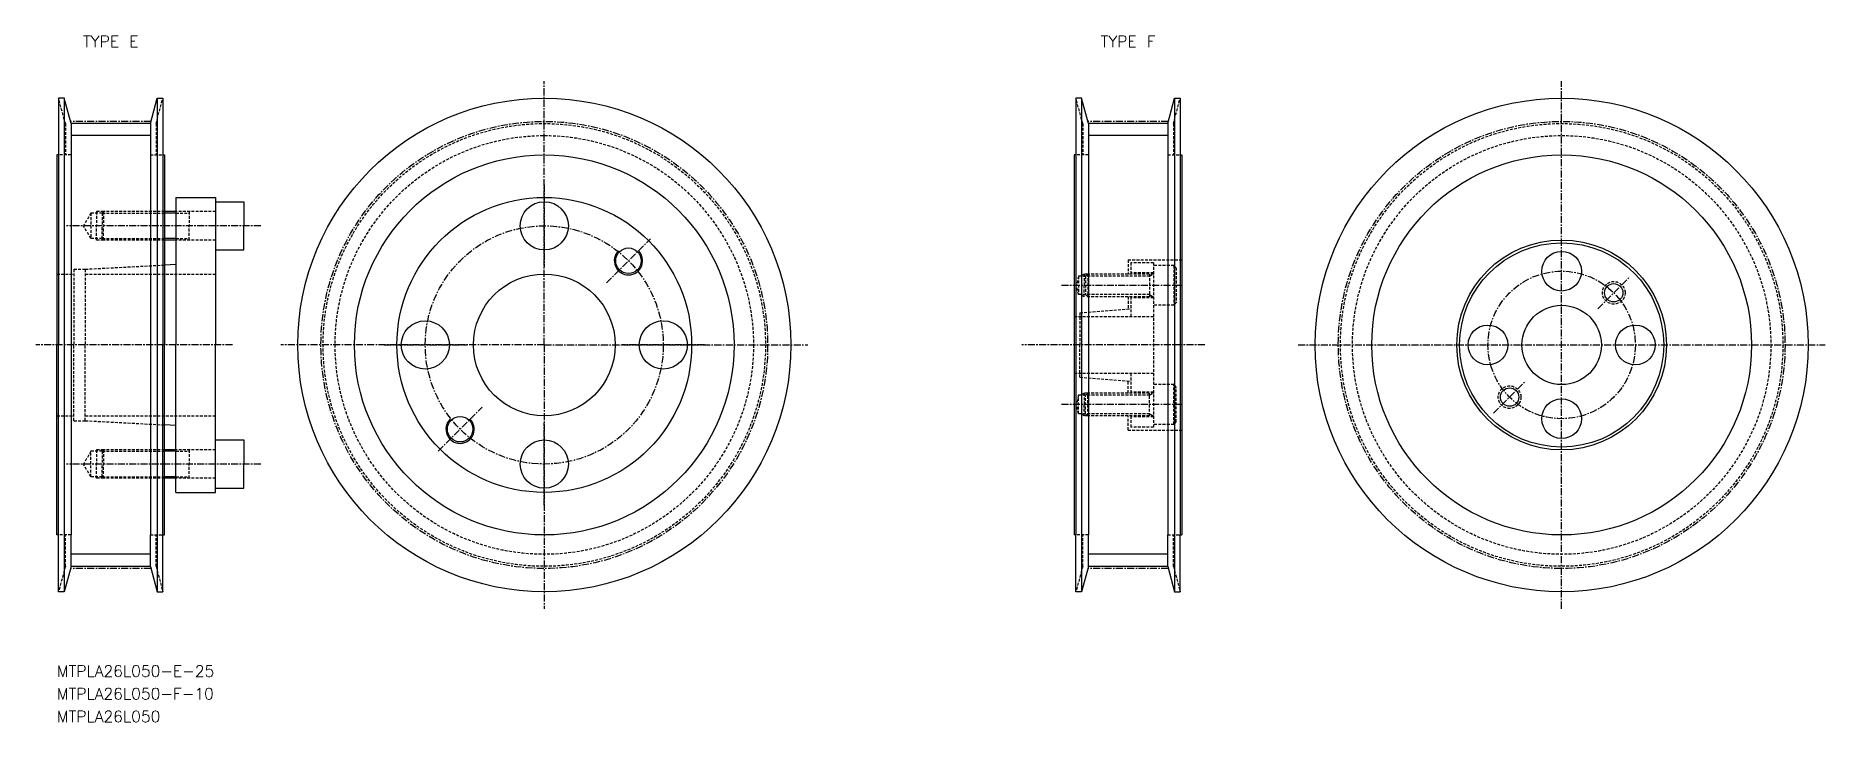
# Model space of a CAD drawing. Extents: x 334 to 649, y 1627 to 1748.
import ezdxf
from ezdxf.enums import TextEntityAlignment as Align

# ---------------------------------------------------------------- set-up
doc = ezdxf.new("R2010")
doc.units = 0
doc.linetypes.add('CENTER', pattern=[2, 1.25, -0.25, 0.25, -0.25])
doc.linetypes.add('DASHED', pattern=[0.75, 0.5, -0.25])
doc.layers.get('0').update_dxf_attribs({"linetype": 'CONTINUOUS'})
doc.layers.add('CENTER', color=1, linetype='CENTER')
doc.styles.add('MISUMI', font='txt.shx')

msp = doc.modelspace()

# ---------------------------------------------------------------- linework, layer by layer
at = {"color": 3, "linetype": 'DASHED'}
for p, q in [((338.8, 1732.41), (337.6, 1736.88)), ((354.8, 1732.41), (356, 1736.88)), ((518.3, 1732.41), (517.1, 1736.88)), ((534.3, 1732.41), (535.5, 1736.88)), ((338.8, 1732.41), (338.8, 1726.88)), ((354.8, 1732.41), (354.8, 1726.88)), ((518.3, 1732.41), (518.3, 1726.88)), ((534.3, 1732.41), (534.3, 1726.88)), ((339.8, 1726.88), (337.6, 1726.88)), ((353.8, 1726.88), (356, 1726.88)), ((519.3, 1726.88), (517.1, 1726.88)), ((533.3, 1726.88), (535.5, 1726.88)), ((343.3, 1716.63), (342, 1714.38)), ((343.3, 1712.13), (342, 1714.38)), ((343.3, 1716.63), (343.3, 1712.13)), ((345.3, 1716.63), (343.3, 1716.63)), ((344.3, 1716.88), (344.3, 1714.38)), ((345.55, 1716.88), (344.3, 1716.88)), ((344.3, 1711.88), (344.3, 1714.38)), ((345.55, 1716.88), (345.3, 1716.63)), ((345.3, 1716.63), (356.3, 1716.63)), ((345.3, 1716.63), (345.3, 1714.38)), ((345.3, 1712.13), (345.3, 1714.38)), ((356.3, 1716.88), (345.55, 1716.88)), ((345.55, 1716.88), (345.55, 1714.38)), ((345.55, 1711.88), (345.55, 1714.38)), ((365.3, 1716.88), (358.3, 1716.88)), ((358.3, 1716.63), (360.63, 1716.63)), ((360.63, 1716.88), (360.63, 1714.38)), ((360.63, 1711.88), (360.63, 1714.38)), ((345.3, 1712.13), (343.3, 1712.13)), ((345.55, 1711.88), (344.3, 1711.88)), ((345.3, 1712.13), (356.3, 1712.13)), ((345.55, 1711.88), (345.3, 1712.13)), ((356.3, 1711.88), (345.55, 1711.88)), ((358.3, 1712.13), (360.63, 1712.13)), ((365.3, 1711.88), (358.3, 1711.88)), ((526.3, 1708.38), (535.8, 1708.38)), ((526.3, 1708.38), (526.3, 1705.88)), ((337.3, 1705.88), (340.3, 1705.88)), ((340.3, 1706.73), (340.3, 1693.38)), ((340.3, 1706.73), (342.3, 1706.73)), ((342.3, 1706.73), (356.3, 1707.47)), ((342.3, 1706.73), (342.3, 1693.38)), ((342.3, 1705.88), (365.3, 1705.88)), ((517.56, 1705.5), (517.21, 1703.88)), ((517.56, 1705.5), (517.56, 1702.25)), ((518.8, 1705.5), (517.56, 1705.5)), ((518.56, 1705.88), (517.9, 1705.5)), ((518.56, 1705.88), (518.56, 1703.88)), ((519.18, 1705.88), (518.56, 1705.88)), ((518.8, 1705.5), (519.18, 1705.88)), ((530.1, 1705.5), (518.8, 1705.5)), ((518.8, 1705.5), (518.8, 1702.25)), ((530.8, 1705.88), (519.18, 1705.88)), ((519.18, 1705.88), (519.18, 1701.88)), ((530.8, 1707.88), (526.8, 1707.88)), ((526.8, 1707.88), (526.8, 1705.88)), ((530.8, 1706.08), (526.8, 1706.08)), ((530.1, 1705.88), (530.1, 1701.88)), ((530.1, 1705.5), (530.76, 1705.88)), ((530.8, 1707.88), (530.8, 1678.88)), ((534.4, 1707.38), (530.8, 1707.38)), ((534.4, 1707.38), (534.4, 1700.38)), ((534.4, 1707.38), (534.8, 1706.98)), ((534.8, 1706.98), (534.8, 1700.78)), ((517.56, 1702.25), (517.21, 1703.88)), ((518.8, 1702.25), (517.56, 1702.25)), ((518.56, 1701.88), (517.9, 1702.25)), ((518.56, 1701.88), (518.56, 1703.88)), ((530.1, 1702.25), (518.8, 1702.25)), ((519.18, 1701.88), (518.8, 1702.25)), ((519.18, 1701.88), (519.27, 1701.88)), ((530.8, 1701.88), (519.18, 1701.88)), ((526.3, 1701.88), (526.3, 1699.71)), ((526.8, 1701.88), (526.8, 1698.38)), ((530.1, 1702.25), (530.76, 1701.88)), ((517.8, 1699.06), (526.8, 1699.75)), ((517.8, 1699.06), (517.8, 1693.38)), ((530.8, 1701.68), (526.8, 1701.68)), ((534.4, 1700.38), (530.8, 1700.38)), ((534.4, 1700.38), (534.8, 1700.78)), ((516.8, 1698.38), (530.8, 1698.38)), ((340.3, 1680.03), (340.3, 1693.38)), ((342.3, 1680.03), (342.3, 1693.38)), ((517.8, 1687.69), (517.8, 1693.38)), ((516.8, 1688.38), (530.8, 1688.38)), ((517.8, 1687.69), (526.8, 1687)), ((526.3, 1684.88), (526.3, 1687.04)), ((526.8, 1688.38), (526.8, 1684.88)), ((534.4, 1686.38), (530.8, 1686.38)), ((534.4, 1679.38), (534.4, 1686.38)), ((534.4, 1686.38), (534.8, 1685.98)), ((534.8, 1679.78), (534.8, 1685.98)), ((517.56, 1684.5), (517.21, 1682.88)), ((517.56, 1681.25), (517.21, 1682.88)), ((517.56, 1681.25), (517.56, 1684.5)), ((518.8, 1684.5), (517.56, 1684.5)), ((518.56, 1684.88), (517.9, 1684.5)), ((519.18, 1684.88), (518.51, 1684.88)), ((518.56, 1684.88), (518.56, 1682.88)), ((518.56, 1680.88), (518.56, 1682.88)), ((519.18, 1684.88), (518.8, 1684.5)), ((530.1, 1684.5), (518.8, 1684.5)), ((518.8, 1681.25), (518.8, 1684.5)), ((530.8, 1684.88), (519.18, 1684.88)), ((519.18, 1680.88), (519.18, 1684.88)), ((530.8, 1685.08), (526.8, 1685.08)), ((530.1, 1680.88), (530.1, 1684.88)), ((530.1, 1684.5), (530.76, 1684.88)), ((337.3, 1680.88), (340.3, 1680.88)), ((340.3, 1680.03), (342.3, 1680.03)), ((342.3, 1680.88), (365.3, 1680.88)), ((342.3, 1680.03), (356.3, 1679.28)), ((518.8, 1681.25), (517.56, 1681.25)), ((518.56, 1680.88), (517.9, 1681.25)), ((519.18, 1680.88), (518.56, 1680.88)), ((530.1, 1681.25), (518.8, 1681.25)), ((518.8, 1681.25), (519.18, 1680.88)), ((530.8, 1680.88), (519.18, 1680.88)), ((526.3, 1678.38), (526.3, 1680.88)), ((526.8, 1680.88), (526.8, 1678.88)), ((530.8, 1680.68), (526.8, 1680.68)), ((530.1, 1681.25), (530.76, 1680.88)), ((534.4, 1679.38), (534.8, 1679.78)), ((526.3, 1678.38), (535.8, 1678.38)), ((530.8, 1678.88), (526.8, 1678.88)), ((534.4, 1679.38), (530.8, 1679.38)), ((343.3, 1674.63), (342, 1672.38)), ((345.3, 1674.63), (343.3, 1674.63)), ((343.3, 1670.13), (343.3, 1674.63)), ((345.55, 1674.88), (344.3, 1674.88)), ((344.3, 1674.88), (344.3, 1672.38)), ((345.55, 1674.88), (345.3, 1674.63)), ((345.3, 1674.63), (356.3, 1674.63)), ((345.3, 1674.63), (345.3, 1672.38)), ((356.3, 1674.88), (345.55, 1674.88)), ((345.55, 1674.88), (345.55, 1672.38)), ((365.3, 1674.88), (358.3, 1674.88)), ((358.3, 1674.63), (360.63, 1674.63)), ((360.63, 1674.88), (360.63, 1672.38)), ((343.3, 1670.13), (342, 1672.38)), ((344.3, 1669.88), (344.3, 1672.38)), ((345.3, 1670.13), (345.3, 1672.38)), ((345.55, 1669.88), (345.55, 1672.38)), ((360.63, 1669.88), (360.63, 1672.38)), ((345.3, 1670.13), (343.3, 1670.13)), ((345.55, 1669.88), (344.3, 1669.88)), ((345.3, 1670.13), (356.3, 1670.13)), ((345.55, 1669.88), (345.3, 1670.13)), ((356.3, 1669.88), (345.55, 1669.88)), ((358.3, 1670.13), (360.63, 1670.13)), ((365.3, 1669.88), (358.3, 1669.88)), ((339.8, 1659.88), (337.6, 1659.88)), ((338.8, 1654.34), (338.8, 1659.88)), ((353.8, 1659.88), (356, 1659.88)), ((354.8, 1654.34), (354.8, 1659.88)), ((519.3, 1659.88), (517.1, 1659.88)), ((518.3, 1654.34), (518.3, 1659.88)), ((533.3, 1659.88), (535.5, 1659.88)), ((534.3, 1654.34), (534.3, 1659.88)), ((338.8, 1654.34), (337.6, 1649.88)), ((354.8, 1654.34), (356, 1649.88)), ((518.3, 1654.34), (517.1, 1649.88)), ((534.3, 1654.34), (535.5, 1649.88))]:
    msp.add_line(p, q, dxfattribs=at)
at = {"color": 7, "linetype": 'CONTINUOUS'}
for p, q in [((337.6, 1736.88), (337.6, 1726.88)), ((338.6, 1736.88), (337.6, 1736.88)), ((338.6, 1736.88), (338.6, 1649.88)), ((339.8, 1732.41), (338.6, 1736.88)), ((353.8, 1732.41), (355, 1736.88)), ((355, 1736.88), (355, 1649.88)), ((355, 1736.88), (356, 1736.88)), ((356, 1736.88), (356, 1726.88)), ((517.1, 1736.88), (517.1, 1726.88)), ((518.1, 1736.88), (517.1, 1736.88)), ((518.1, 1736.88), (518.1, 1649.88)), ((519.3, 1732.41), (518.1, 1736.88)), ((533.3, 1732.41), (534.5, 1736.88)), ((534.5, 1736.88), (534.5, 1649.88)), ((534.5, 1736.88), (535.5, 1736.88)), ((535.5, 1736.88), (535.5, 1726.88)), ((353.8, 1732.41), (339.8, 1732.41)), ((339.8, 1732.41), (339.8, 1726.88)), ((353.8, 1732.41), (353.8, 1726.88)), ((533.3, 1732.41), (519.3, 1732.41)), ((519.3, 1732.41), (519.3, 1726.88)), ((533.3, 1732.41), (533.3, 1726.88)), ((337.3, 1726.88), (337.3, 1693.38)), ((337.6, 1726.88), (337.3, 1726.88)), ((337.6, 1726.88), (337.6, 1693.38)), ((339.8, 1726.88), (339.8, 1659.88)), ((353.8, 1726.88), (353.8, 1659.88)), ((356, 1726.88), (356, 1693.38)), ((356, 1726.88), (356.3, 1726.88)), ((356.3, 1726.88), (356.3, 1716.88)), ((516.8, 1726.88), (516.8, 1659.88)), ((517.1, 1726.88), (516.8, 1726.88)), ((517.1, 1726.88), (517.1, 1659.88)), ((519.3, 1726.88), (519.3, 1659.88)), ((533.3, 1726.88), (533.3, 1659.88)), ((535.5, 1726.88), (535.5, 1659.88)), ((535.5, 1726.88), (535.8, 1726.88)), ((535.8, 1726.88), (535.8, 1659.88)), ((358.3, 1719.38), (365.3, 1719.38)), ((358.3, 1719.38), (358.3, 1716.88)), ((365.3, 1719.38), (365.3, 1718.63)), ((365.3, 1718.63), (365.3, 1710.13)), ((365.3, 1718.63), (370.3, 1718.63)), ((370.3, 1718.63), (370.3, 1714.38)), ((356.3, 1716.88), (356.3, 1711.88)), ((358.3, 1716.88), (356.3, 1716.88)), ((358.3, 1716.88), (358.3, 1711.88)), ((370.3, 1710.13), (370.3, 1714.38)), ((356.3, 1711.88), (356.3, 1707.47)), ((358.3, 1711.88), (356.3, 1711.88)), ((358.3, 1711.88), (358.3, 1707.58)), ((365.3, 1710.13), (365.3, 1693.38)), ((365.3, 1710.13), (370.3, 1710.13)), ((358.3, 1707.58), (356.3, 1707.47)), ((356.3, 1707.47), (356.3, 1693.38)), ((358.3, 1707.58), (358.3, 1693.38)), ((337.3, 1659.88), (337.3, 1693.38)), ((337.6, 1659.88), (337.6, 1693.38)), ((356, 1659.88), (356, 1693.38)), ((356.3, 1679.28), (356.3, 1693.38)), ((358.3, 1679.18), (358.3, 1693.38)), ((365.3, 1676.63), (365.3, 1693.38)), ((356.3, 1674.88), (356.3, 1679.28)), ((358.3, 1679.18), (356.3, 1679.28)), ((358.3, 1674.88), (358.3, 1679.18)), ((365.3, 1668.13), (365.3, 1676.63)), ((365.3, 1676.63), (370.3, 1676.63)), ((370.3, 1676.63), (370.3, 1672.38)), ((356.3, 1669.88), (356.3, 1674.88)), ((358.3, 1674.88), (356.3, 1674.88)), ((358.3, 1669.88), (358.3, 1674.88)), ((370.3, 1668.13), (370.3, 1672.38)), ((356.3, 1659.88), (356.3, 1669.88)), ((358.3, 1669.88), (356.3, 1669.88)), ((358.3, 1667.38), (358.3, 1669.88)), ((358.3, 1667.38), (365.3, 1667.38)), ((365.3, 1668.13), (370.3, 1668.13)), ((365.3, 1667.38), (365.3, 1668.13)), ((337.6, 1659.88), (337.3, 1659.88)), ((337.6, 1649.88), (337.6, 1659.88)), ((339.8, 1654.34), (339.8, 1659.88)), ((353.8, 1654.34), (353.8, 1659.88)), ((356, 1649.88), (356, 1659.88)), ((356, 1659.88), (356.3, 1659.88)), ((517.1, 1659.88), (516.8, 1659.88)), ((517.1, 1649.88), (517.1, 1659.88)), ((519.3, 1654.34), (519.3, 1659.88)), ((533.3, 1654.34), (533.3, 1659.88)), ((535.5, 1649.88), (535.5, 1659.88)), ((535.5, 1659.88), (535.8, 1659.88)), ((339.8, 1654.34), (338.6, 1649.88)), ((353.8, 1654.34), (339.8, 1654.34)), ((353.8, 1654.34), (355, 1649.88)), ((519.3, 1654.34), (518.1, 1649.88)), ((533.3, 1654.34), (519.3, 1654.34)), ((533.3, 1654.34), (534.5, 1649.88)), ((338.6, 1649.88), (337.6, 1649.88)), ((355, 1649.88), (356, 1649.88)), ((518.1, 1649.88), (517.1, 1649.88)), ((534.5, 1649.88), (535.5, 1649.88))]:
    msp.add_line(p, q, dxfattribs=at)
at = {"color": 3, "linetype": 'CONTINUOUS'}
for p, q in [((353.8, 1730.28), (339.8, 1730.28)), ((533.3, 1730.28), (519.3, 1730.28)), ((353.8, 1656.47), (339.8, 1656.47)), ((533.3, 1656.47), (519.3, 1656.47))]:
    msp.add_line(p, q, dxfattribs=at)
at = {"color": 3}
for p, q in [((358.3, 1716.63), (356.3, 1716.63)), ((358.3, 1712.13), (356.3, 1712.13)), ((358.3, 1674.63), (356.3, 1674.63)), ((358.3, 1670.13), (356.3, 1670.13))]:
    msp.add_line(p, q, dxfattribs=at)
at = {"color": 7, "linetype": 'CONTINUOUS'}
for centre, radius in [((423.3, 1693.38), 43.5), ((602.8, 1693.38), 43.5), ((423.3, 1693.38), 33.5), ((602.8, 1693.38), 33.5), ((423.3, 1693.38), 26), ((423.3, 1693.38), 26), ((423.3, 1714.38), 4.25), ((602.8, 1693.38), 18.5), ((602.8, 1693.38), 18), ((438.15, 1708.22), 2.25), ((602.8, 1706.38), 3.5), ((423.3, 1693.38), 12.5), ((611.99, 1702.57), 1.62), ((602.8, 1693.38), 7), ((402.3, 1693.38), 4.25), ((444.3, 1693.38), 4.25), ((589.8, 1693.38), 3.5), ((615.8, 1693.38), 3.5), ((593.61, 1684.18), 1.62), ((602.8, 1680.38), 3.5), ((408.45, 1678.53), 2.25), ((423.3, 1672.38), 4.25)]:
    msp.add_circle(centre, radius, dxfattribs=at)
at = {"color": 3, "linetype": 'DASHED'}
for centre, radius in [((423.3, 1693.38), 39.03), ((423.3, 1693.38), 36.91), ((602.8, 1693.38), 39.03), ((602.8, 1693.38), 36.91), ((611.99, 1702.57), 2), ((593.61, 1684.18), 2)]:
    msp.add_circle(centre, radius, dxfattribs=at)
at = {"color": 3}
for centre in [(438.15, 1708.22), (408.45, 1678.53)]:
    msp.add_arc(centre, 2.5, 135, 47, dxfattribs=at)
at = {"layer": 'CENTER', "color": 1, "linetype": 'CENTER'}
for p, q in [((423.3, 1693.38), (423.3, 1739.88)), ((602.8, 1646.88), (602.8, 1739.88)), ((353.9, 1732.79), (339.7, 1732.79)), ((533.4, 1732.79), (519.2, 1732.79)), ((423.3, 1721.63), (423.3, 1707.13)), ((373.3, 1714.38), (339, 1714.38)), ((434.26, 1704.34), (442.04, 1712.11)), ((609.16, 1699.74), (614.82, 1705.4)), ((535.8, 1703.88), (514.51, 1703.88)), ((368.3, 1693.38), (333.58, 1693.38)), ((423.3, 1693.38), (376.8, 1693.38)), ((395.05, 1693.38), (409.55, 1693.38)), ((423.3, 1693.38), (469.8, 1693.38)), ((423.3, 1693.38), (423.3, 1646.88)), ((451.55, 1693.38), (437.05, 1693.38)), ((539.85, 1693.38), (507.54, 1693.38)), ((556.3, 1693.38), (649.3, 1693.38)), ((590.78, 1681.35), (596.44, 1687.01)), ((535.8, 1682.88), (514.51, 1682.88)), ((404.56, 1674.64), (412.34, 1682.42)), ((423.3, 1665.13), (423.3, 1679.63)), ((373.3, 1672.38), (339, 1672.38)), ((353.9, 1653.96), (339.7, 1653.96)), ((533.4, 1653.96), (519.2, 1653.96))]:
    msp.add_line(p, q, dxfattribs=at)
for centre, radius in [((423.3, 1693.38), 39.41), ((602.8, 1693.38), 39.41), ((423.3, 1693.38), 21), ((602.8, 1693.38), 13)]:
    msp.add_circle(centre, radius, dxfattribs=at)

# ---------------------------------------------------------------- texts
at = {"color": 7, "linetype": 'CONTINUOUS', "style": 'MISUMI'}
for s, p in [('TYPE E', (346.8, 1746.88)), ('TYPE F', (526.3, 1746.88))]:
    msp.add_text(s, height=2, dxfattribs=at).set_placement(p, align=Align.MIDDLE_CENTER)
for s, p in [('MTPLA26L050-E-25', (337.3, 1634.88)), ('MTPLA26L050-F-10', (337.3, 1630.88)), ('MTPLA26L050', (337.3, 1626.88))]:
    msp.add_text(s, height=2, dxfattribs=at).set_placement(p)

doc.saveas('drawing.dxf')
